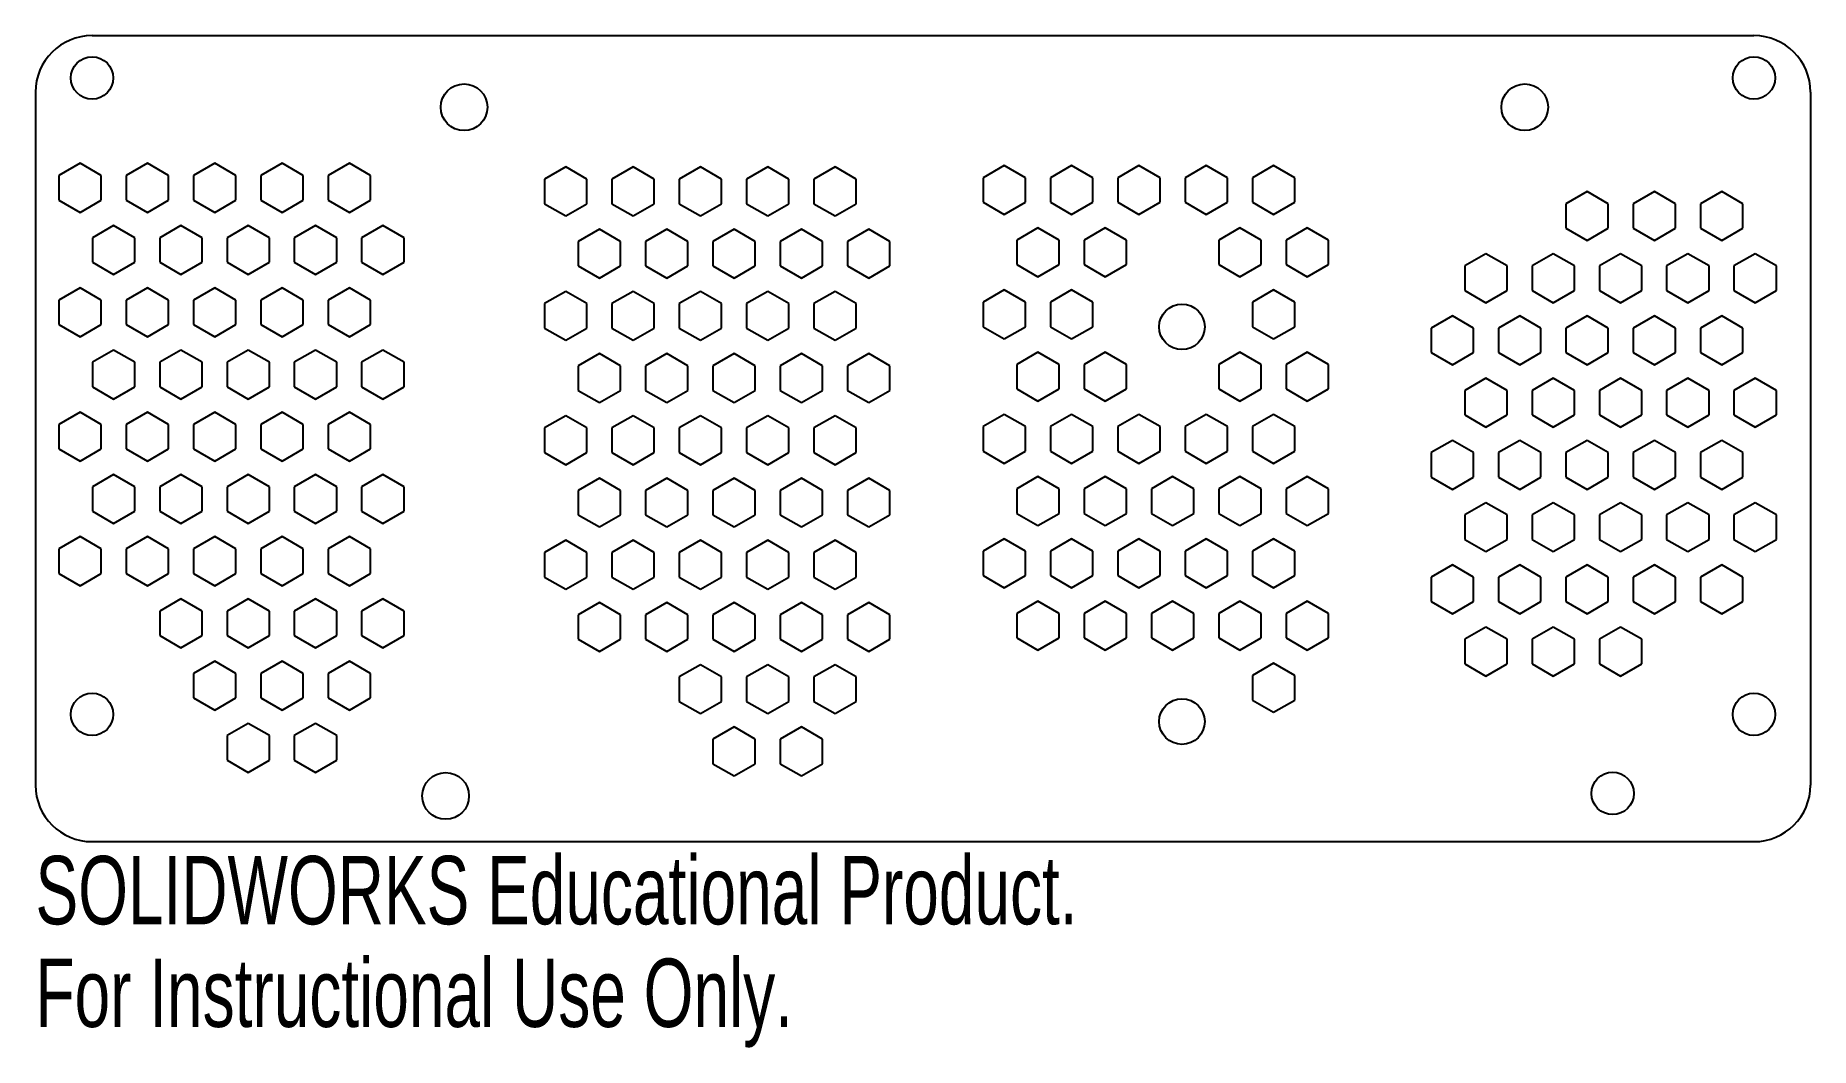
# Model space of a CAD drawing. Header units: millimetres. Extents: x -48 to 78, y -49 to 23.
import ezdxf

# ---------------------------------------------------------------- set-up
doc = ezdxf.new("R2010")
doc.units = ezdxf.units.MM
doc.styles.add('SLDTEXTSTYLE0', font='TXT', dxfattribs={"width": 0.7})

msp = doc.modelspace()

# ---------------------------------------------------------------- linework, layer by layer
at = {"color": 7, "linetype": 'Continuous', "lineweight": 25}
for p, q in [((-44, 22.58), (73.5, 22.58)), ((-48, 18.58), (-48, -30.42)), ((77.5, 18.58), (77.5, -30.42)), ((-44.85, 13.55), (-46.35, 12.68)), ((-46.35, 12.68), (-46.35, 10.95)), ((-43.35, 12.68), (-44.85, 13.55)), ((-43.35, 10.95), (-43.35, 12.68)), ((-40.09, 13.55), (-41.59, 12.68)), ((-41.59, 12.68), (-41.59, 10.95)), ((-38.59, 12.68), (-40.09, 13.55)), ((-38.59, 10.95), (-38.59, 12.68)), ((-35.33, 13.55), (-36.83, 12.68)), ((-36.83, 12.68), (-36.83, 10.95)), ((-33.83, 12.68), (-35.33, 13.55)), ((-33.83, 10.95), (-33.83, 12.68)), ((-30.57, 13.55), (-32.07, 12.68)), ((-32.07, 12.68), (-32.07, 10.95)), ((-29.07, 12.68), (-30.57, 13.55)), ((-29.07, 10.95), (-29.07, 12.68)), ((-25.81, 13.55), (-27.31, 12.68)), ((-27.31, 12.68), (-27.31, 10.95)), ((-24.31, 12.68), (-25.81, 13.55)), ((-24.31, 10.95), (-24.31, 12.68)), ((-10.51, 13.29), (-12.01, 12.43)), ((-9.01, 12.43), (-10.51, 13.29)), ((-5.75, 13.29), (-7.25, 12.43)), ((-4.25, 12.43), (-5.75, 13.29)), ((-0.99, 13.29), (-2.49, 12.43)), ((0.51, 12.43), (-0.99, 13.29)), ((3.77, 13.29), (2.27, 12.43)), ((5.27, 12.43), (3.77, 13.29)), ((8.53, 13.29), (7.03, 12.43)), ((10.03, 12.43), (8.53, 13.29)), ((20.5, 13.39), (19, 12.53)), ((22, 12.53), (20.5, 13.39)), ((25.26, 13.39), (23.76, 12.53)), ((26.76, 12.53), (25.26, 13.39)), ((30.02, 13.39), (28.52, 12.53)), ((31.52, 12.53), (30.02, 13.39)), ((34.78, 13.39), (33.28, 12.53)), ((36.28, 12.53), (34.78, 13.39)), ((39.54, 13.39), (38.04, 12.53)), ((41.04, 12.53), (39.54, 13.39)), ((-12.01, 12.43), (-12.01, 10.69)), ((-9.01, 10.69), (-9.01, 12.43)), ((-7.25, 12.43), (-7.25, 10.69)), ((-4.25, 10.69), (-4.25, 12.43)), ((-2.49, 12.43), (-2.49, 10.69)), ((0.51, 10.69), (0.51, 12.43)), ((2.27, 12.43), (2.27, 10.69)), ((5.27, 10.69), (5.27, 12.43)), ((7.03, 12.43), (7.03, 10.69)), ((10.03, 10.69), (10.03, 12.43)), ((19, 12.53), (19, 10.79)), ((22, 10.79), (22, 12.53)), ((23.76, 12.53), (23.76, 10.79)), ((26.76, 10.79), (26.76, 12.53)), ((28.52, 12.53), (28.52, 10.79)), ((31.52, 10.79), (31.52, 12.53)), ((33.28, 12.53), (33.28, 10.79)), ((36.28, 10.79), (36.28, 12.53)), ((38.04, 12.53), (38.04, 10.79)), ((41.04, 10.79), (41.04, 12.53)), ((61.7, 11.55), (60.2, 10.69)), ((63.2, 10.69), (61.7, 11.55)), ((66.46, 11.55), (64.96, 10.69)), ((67.96, 10.69), (66.46, 11.55)), ((71.22, 11.55), (69.72, 10.69)), ((72.72, 10.69), (71.22, 11.55)), ((-46.35, 10.95), (-44.85, 10.08)), ((-44.85, 10.08), (-43.35, 10.95)), ((-41.59, 10.95), (-40.09, 10.08)), ((-40.09, 10.08), (-38.59, 10.95)), ((-36.83, 10.95), (-35.33, 10.08)), ((-35.33, 10.08), (-33.83, 10.95)), ((-32.07, 10.95), (-30.57, 10.08)), ((-30.57, 10.08), (-29.07, 10.95)), ((-27.31, 10.95), (-25.81, 10.08)), ((-25.81, 10.08), (-24.31, 10.95)), ((-12.01, 10.69), (-10.51, 9.83)), ((-10.51, 9.83), (-9.01, 10.69)), ((-7.25, 10.69), (-5.75, 9.83)), ((-5.75, 9.83), (-4.25, 10.69)), ((-2.49, 10.69), (-0.99, 9.83)), ((-0.99, 9.83), (0.51, 10.69)), ((2.27, 10.69), (3.77, 9.83)), ((3.77, 9.83), (5.27, 10.69)), ((7.03, 10.69), (8.53, 9.83)), ((8.53, 9.83), (10.03, 10.69)), ((19, 10.79), (20.5, 9.93)), ((20.5, 9.93), (22, 10.79)), ((23.76, 10.79), (25.26, 9.93)), ((25.26, 9.93), (26.76, 10.79)), ((28.52, 10.79), (30.02, 9.93)), ((30.02, 9.93), (31.52, 10.79)), ((33.28, 10.79), (34.78, 9.93)), ((34.78, 9.93), (36.28, 10.79)), ((38.04, 10.79), (39.54, 9.93)), ((39.54, 9.93), (41.04, 10.79)), ((60.2, 10.69), (60.2, 8.96)), ((63.2, 8.96), (63.2, 10.69)), ((64.96, 10.69), (64.96, 8.96)), ((67.96, 8.96), (67.96, 10.69)), ((69.72, 10.69), (69.72, 8.96)), ((72.72, 8.96), (72.72, 10.69)), ((-42.48, 9.14), (-43.98, 8.28)), ((-40.98, 8.28), (-42.48, 9.14)), ((-37.72, 9.14), (-39.22, 8.28)), ((-36.22, 8.28), (-37.72, 9.14)), ((-32.96, 9.14), (-34.46, 8.28)), ((-31.46, 8.28), (-32.96, 9.14)), ((-28.2, 9.14), (-29.7, 8.28)), ((-26.7, 8.28), (-28.2, 9.14)), ((-23.44, 9.14), (-24.94, 8.28)), ((-21.94, 8.28), (-23.44, 9.14)), ((-8.13, 8.89), (-9.63, 8.02)), ((-6.63, 8.02), (-8.13, 8.89)), ((-3.37, 8.89), (-4.87, 8.02)), ((-1.87, 8.02), (-3.37, 8.89)), ((1.39, 8.89), (-0.11, 8.02)), ((2.89, 8.02), (1.39, 8.89)), ((6.15, 8.89), (4.65, 8.02)), ((7.65, 8.02), (6.15, 8.89)), ((10.91, 8.89), (9.41, 8.02)), ((12.41, 8.02), (10.91, 8.89)), ((22.88, 8.99), (21.38, 8.12)), ((24.38, 8.12), (22.88, 8.99)), ((27.64, 8.99), (26.14, 8.12)), ((29.14, 8.12), (27.64, 8.99)), ((37.16, 8.99), (35.66, 8.12)), ((38.66, 8.12), (37.16, 8.99)), ((41.92, 8.99), (40.42, 8.12)), ((43.42, 8.12), (41.92, 8.99)), ((60.2, 8.96), (61.7, 8.09)), ((61.7, 8.09), (63.2, 8.96)), ((64.96, 8.96), (66.46, 8.09)), ((66.46, 8.09), (67.96, 8.96)), ((69.72, 8.96), (71.22, 8.09)), ((71.22, 8.09), (72.72, 8.96)), ((-43.98, 8.28), (-43.98, 6.55)), ((-40.98, 6.55), (-40.98, 8.28)), ((-39.22, 8.28), (-39.22, 6.55)), ((-36.22, 6.55), (-36.22, 8.28)), ((-34.46, 8.28), (-34.46, 6.55)), ((-31.46, 6.55), (-31.46, 8.28)), ((-29.7, 8.28), (-29.7, 6.55)), ((-26.7, 6.55), (-26.7, 8.28)), ((-24.94, 8.28), (-24.94, 6.55)), ((-21.94, 6.55), (-21.94, 8.28)), ((-9.63, 8.02), (-9.63, 6.29)), ((-6.63, 6.29), (-6.63, 8.02)), ((-4.87, 8.02), (-4.87, 6.29)), ((-1.87, 6.29), (-1.87, 8.02)), ((-0.11, 8.02), (-0.11, 6.29)), ((2.89, 6.29), (2.89, 8.02)), ((4.65, 8.02), (4.65, 6.29)), ((7.65, 6.29), (7.65, 8.02)), ((9.41, 8.02), (9.41, 6.29)), ((12.41, 6.29), (12.41, 8.02)), ((21.38, 8.12), (21.38, 6.39)), ((24.38, 6.39), (24.38, 8.12)), ((26.14, 8.12), (26.14, 6.39)), ((29.14, 6.39), (29.14, 8.12)), ((35.66, 8.12), (35.66, 6.39)), ((38.66, 6.39), (38.66, 8.12)), ((40.42, 8.12), (40.42, 6.39)), ((43.42, 6.39), (43.42, 8.12)), ((-43.98, 6.55), (-42.48, 5.68)), ((-42.48, 5.68), (-40.98, 6.55)), ((-39.22, 6.55), (-37.72, 5.68)), ((-37.72, 5.68), (-36.22, 6.55)), ((-34.46, 6.55), (-32.96, 5.68)), ((-32.96, 5.68), (-31.46, 6.55)), ((-29.7, 6.55), (-28.2, 5.68)), ((-28.2, 5.68), (-26.7, 6.55)), ((-24.94, 6.55), (-23.44, 5.68)), ((-23.44, 5.68), (-21.94, 6.55)), ((-9.63, 6.29), (-8.13, 5.43)), ((-8.13, 5.43), (-6.63, 6.29)), ((-4.87, 6.29), (-3.37, 5.43)), ((-3.37, 5.43), (-1.87, 6.29)), ((-0.11, 6.29), (1.39, 5.43)), ((1.39, 5.43), (2.89, 6.29)), ((4.65, 6.29), (6.15, 5.43)), ((6.15, 5.43), (7.65, 6.29)), ((9.41, 6.29), (10.91, 5.43)), ((10.91, 5.43), (12.41, 6.29)), ((21.38, 6.39), (22.88, 5.53)), ((22.88, 5.53), (24.38, 6.39)), ((26.14, 6.39), (27.64, 5.53)), ((27.64, 5.53), (29.14, 6.39)), ((35.66, 6.39), (37.16, 5.53)), ((37.16, 5.53), (38.66, 6.39)), ((40.42, 6.39), (41.92, 5.53)), ((41.92, 5.53), (43.42, 6.39)), ((54.55, 7.15), (53.05, 6.29)), ((53.05, 6.29), (53.05, 4.55)), ((56.05, 6.29), (54.55, 7.15)), ((56.05, 4.55), (56.05, 6.29)), ((59.31, 7.15), (57.81, 6.29)), ((57.81, 6.29), (57.81, 4.55)), ((60.81, 6.29), (59.31, 7.15)), ((60.81, 4.55), (60.81, 6.29)), ((64.07, 7.15), (62.57, 6.29)), ((62.57, 6.29), (62.57, 4.55)), ((65.57, 6.29), (64.07, 7.15)), ((65.57, 4.55), (65.57, 6.29)), ((68.83, 7.15), (67.33, 6.29)), ((67.33, 6.29), (67.33, 4.55)), ((70.33, 6.29), (68.83, 7.15)), ((70.33, 4.55), (70.33, 6.29)), ((73.59, 7.15), (72.09, 6.29)), ((72.09, 6.29), (72.09, 4.55)), ((75.09, 6.29), (73.59, 7.15)), ((75.09, 4.55), (75.09, 6.29)), ((-44.85, 4.75), (-46.35, 3.88)), ((-46.35, 3.88), (-46.35, 2.15)), ((-43.35, 3.88), (-44.85, 4.75)), ((-43.35, 2.15), (-43.35, 3.88)), ((-40.09, 4.75), (-41.59, 3.88)), ((-41.59, 3.88), (-41.59, 2.15)), ((-38.59, 3.88), (-40.09, 4.75)), ((-38.59, 2.15), (-38.59, 3.88)), ((-35.33, 4.75), (-36.83, 3.88)), ((-36.83, 3.88), (-36.83, 2.15)), ((-33.83, 3.88), (-35.33, 4.75)), ((-33.83, 2.15), (-33.83, 3.88)), ((-30.57, 4.75), (-32.07, 3.88)), ((-32.07, 3.88), (-32.07, 2.15)), ((-29.07, 3.88), (-30.57, 4.75)), ((-29.07, 2.15), (-29.07, 3.88)), ((-25.81, 4.75), (-27.31, 3.88)), ((-27.31, 3.88), (-27.31, 2.15)), ((-24.31, 3.88), (-25.81, 4.75)), ((-24.31, 2.15), (-24.31, 3.88)), ((-10.51, 4.49), (-12.01, 3.63)), ((-9.01, 3.63), (-10.51, 4.49)), ((-5.75, 4.49), (-7.25, 3.63)), ((-4.25, 3.63), (-5.75, 4.49)), ((-0.99, 4.49), (-2.49, 3.63)), ((0.51, 3.63), (-0.99, 4.49)), ((3.77, 4.49), (2.27, 3.63)), ((5.27, 3.63), (3.77, 4.49)), ((8.53, 4.49), (7.03, 3.63)), ((10.03, 3.63), (8.53, 4.49)), ((20.5, 4.59), (19, 3.73)), ((22, 3.73), (20.5, 4.59)), ((25.26, 4.59), (23.76, 3.73)), ((26.76, 3.73), (25.26, 4.59)), ((39.54, 4.59), (38.04, 3.73)), ((41.04, 3.73), (39.54, 4.59)), ((53.05, 4.55), (54.55, 3.69)), ((54.55, 3.69), (56.05, 4.55)), ((57.81, 4.55), (59.31, 3.69)), ((59.31, 3.69), (60.81, 4.55)), ((62.57, 4.55), (64.07, 3.69)), ((64.07, 3.69), (65.57, 4.55)), ((67.33, 4.55), (68.83, 3.69)), ((68.83, 3.69), (70.33, 4.55)), ((72.09, 4.55), (73.59, 3.69)), ((73.59, 3.69), (75.09, 4.55)), ((-12.01, 3.63), (-12.01, 1.89)), ((-9.01, 1.89), (-9.01, 3.63)), ((-7.25, 3.63), (-7.25, 1.89)), ((-4.25, 1.89), (-4.25, 3.63)), ((-2.49, 3.63), (-2.49, 1.89)), ((0.51, 1.89), (0.51, 3.63)), ((2.27, 3.63), (2.27, 1.89)), ((5.27, 1.89), (5.27, 3.63)), ((7.03, 3.63), (7.03, 1.89)), ((10.03, 1.89), (10.03, 3.63)), ((19, 3.73), (19, 1.99)), ((22, 1.99), (22, 3.73)), ((23.76, 3.73), (23.76, 1.99)), ((26.76, 1.99), (26.76, 3.73)), ((38.04, 3.73), (38.04, 1.99)), ((41.04, 1.99), (41.04, 3.73)), ((52.18, 2.75), (50.68, 1.89)), ((53.68, 1.89), (52.18, 2.75)), ((56.94, 2.75), (55.44, 1.89)), ((58.44, 1.89), (56.94, 2.75)), ((61.7, 2.75), (60.2, 1.89)), ((63.2, 1.89), (61.7, 2.75)), ((66.46, 2.75), (64.96, 1.89)), ((67.96, 1.89), (66.46, 2.75)), ((71.22, 2.75), (69.72, 1.89)), ((72.72, 1.89), (71.22, 2.75)), ((-46.35, 2.15), (-44.85, 1.28)), ((-44.85, 1.28), (-43.35, 2.15)), ((-41.59, 2.15), (-40.09, 1.28)), ((-40.09, 1.28), (-38.59, 2.15)), ((-36.83, 2.15), (-35.33, 1.28)), ((-35.33, 1.28), (-33.83, 2.15)), ((-32.07, 2.15), (-30.57, 1.28)), ((-30.57, 1.28), (-29.07, 2.15)), ((-27.31, 2.15), (-25.81, 1.28)), ((-25.81, 1.28), (-24.31, 2.15)), ((-12.01, 1.89), (-10.51, 1.03)), ((-10.51, 1.03), (-9.01, 1.89)), ((-7.25, 1.89), (-5.75, 1.03)), ((-5.75, 1.03), (-4.25, 1.89)), ((-2.49, 1.89), (-0.99, 1.03)), ((-0.99, 1.03), (0.51, 1.89)), ((2.27, 1.89), (3.77, 1.03)), ((3.77, 1.03), (5.27, 1.89)), ((7.03, 1.89), (8.53, 1.03)), ((8.53, 1.03), (10.03, 1.89)), ((19, 1.99), (20.5, 1.13)), ((20.5, 1.13), (22, 1.99)), ((23.76, 1.99), (25.26, 1.13)), ((25.26, 1.13), (26.76, 1.99)), ((38.04, 1.99), (39.54, 1.13)), ((39.54, 1.13), (41.04, 1.99)), ((50.68, 1.89), (50.68, 0.16)), ((53.68, 0.16), (53.68, 1.89)), ((55.44, 1.89), (55.44, 0.16)), ((58.44, 0.16), (58.44, 1.89)), ((60.2, 1.89), (60.2, 0.16)), ((63.2, 0.16), (63.2, 1.89)), ((64.96, 1.89), (64.96, 0.16)), ((67.96, 0.16), (67.96, 1.89)), ((69.72, 1.89), (69.72, 0.16)), ((72.72, 0.16), (72.72, 1.89)), ((-42.48, 0.34), (-43.98, -0.52)), ((-40.98, -0.52), (-42.48, 0.34)), ((-37.72, 0.34), (-39.22, -0.52)), ((-36.22, -0.52), (-37.72, 0.34)), ((-32.96, 0.34), (-34.46, -0.52)), ((-31.46, -0.52), (-32.96, 0.34)), ((-28.2, 0.34), (-29.7, -0.52)), ((-26.7, -0.52), (-28.2, 0.34)), ((-23.44, 0.34), (-24.94, -0.52)), ((-21.94, -0.52), (-23.44, 0.34)), ((-8.13, 0.09), (-9.63, -0.78)), ((-6.63, -0.78), (-8.13, 0.09)), ((-3.37, 0.09), (-4.87, -0.78)), ((-1.87, -0.78), (-3.37, 0.09)), ((1.39, 0.09), (-0.11, -0.78)), ((2.89, -0.78), (1.39, 0.09)), ((6.15, 0.09), (4.65, -0.78)), ((7.65, -0.78), (6.15, 0.09)), ((10.91, 0.09), (9.41, -0.78)), ((12.41, -0.78), (10.91, 0.09)), ((22.88, 0.19), (21.38, -0.68)), ((24.38, -0.68), (22.88, 0.19)), ((27.64, 0.19), (26.14, -0.68)), ((29.14, -0.68), (27.64, 0.19)), ((37.16, 0.19), (35.66, -0.68)), ((38.66, -0.68), (37.16, 0.19)), ((41.92, 0.19), (40.42, -0.68)), ((43.42, -0.68), (41.92, 0.19)), ((50.68, 0.16), (52.18, -0.71)), ((52.18, -0.71), (53.68, 0.16)), ((55.44, 0.16), (56.94, -0.71)), ((56.94, -0.71), (58.44, 0.16)), ((60.2, 0.16), (61.7, -0.71)), ((61.7, -0.71), (63.2, 0.16)), ((64.96, 0.16), (66.46, -0.71)), ((66.46, -0.71), (67.96, 0.16)), ((69.72, 0.16), (71.22, -0.71)), ((71.22, -0.71), (72.72, 0.16)), ((-43.98, -0.52), (-43.98, -2.25)), ((-40.98, -2.25), (-40.98, -0.52)), ((-39.22, -0.52), (-39.22, -2.25)), ((-36.22, -2.25), (-36.22, -0.52)), ((-34.46, -0.52), (-34.46, -2.25)), ((-31.46, -2.25), (-31.46, -0.52)), ((-29.7, -0.52), (-29.7, -2.25)), ((-26.7, -2.25), (-26.7, -0.52)), ((-24.94, -0.52), (-24.94, -2.25)), ((-21.94, -2.25), (-21.94, -0.52)), ((-9.63, -0.78), (-9.63, -2.51)), ((-6.63, -2.51), (-6.63, -0.78)), ((-4.87, -0.78), (-4.87, -2.51)), ((-1.87, -2.51), (-1.87, -0.78)), ((-0.11, -0.78), (-0.11, -2.51)), ((2.89, -2.51), (2.89, -0.78)), ((4.65, -0.78), (4.65, -2.51)), ((7.65, -2.51), (7.65, -0.78)), ((9.41, -0.78), (9.41, -2.51)), ((12.41, -2.51), (12.41, -0.78)), ((21.38, -0.68), (21.38, -2.41)), ((24.38, -2.41), (24.38, -0.68)), ((26.14, -0.68), (26.14, -2.41)), ((29.14, -2.41), (29.14, -0.68)), ((35.66, -0.68), (35.66, -2.41)), ((38.66, -2.41), (38.66, -0.68)), ((40.42, -0.68), (40.42, -2.41)), ((43.42, -2.41), (43.42, -0.68)), ((-43.98, -2.25), (-42.48, -3.12)), ((-42.48, -3.12), (-40.98, -2.25)), ((-39.22, -2.25), (-37.72, -3.12)), ((-37.72, -3.12), (-36.22, -2.25)), ((-34.46, -2.25), (-32.96, -3.12)), ((-32.96, -3.12), (-31.46, -2.25)), ((-29.7, -2.25), (-28.2, -3.12)), ((-28.2, -3.12), (-26.7, -2.25)), ((-24.94, -2.25), (-23.44, -3.12)), ((-23.44, -3.12), (-21.94, -2.25)), ((-9.63, -2.51), (-8.13, -3.37)), ((-8.13, -3.37), (-6.63, -2.51)), ((-4.87, -2.51), (-3.37, -3.37)), ((-3.37, -3.37), (-1.87, -2.51)), ((-0.11, -2.51), (1.39, -3.37)), ((1.39, -3.37), (2.89, -2.51)), ((4.65, -2.51), (6.15, -3.37)), ((6.15, -3.37), (7.65, -2.51)), ((9.41, -2.51), (10.91, -3.37)), ((10.91, -3.37), (12.41, -2.51)), ((21.38, -2.41), (22.88, -3.27)), ((22.88, -3.27), (24.38, -2.41)), ((26.14, -2.41), (27.64, -3.27)), ((27.64, -3.27), (29.14, -2.41)), ((35.66, -2.41), (37.16, -3.27)), ((37.16, -3.27), (38.66, -2.41)), ((40.42, -2.41), (41.92, -3.27)), ((41.92, -3.27), (43.42, -2.41)), ((54.55, -1.65), (53.05, -2.51)), ((56.05, -2.51), (54.55, -1.65)), ((59.31, -1.65), (57.81, -2.51)), ((60.81, -2.51), (59.31, -1.65)), ((64.07, -1.65), (62.57, -2.51)), ((65.57, -2.51), (64.07, -1.65)), ((68.83, -1.65), (67.33, -2.51)), ((70.33, -2.51), (68.83, -1.65)), ((73.59, -1.65), (72.09, -2.51)), ((75.09, -2.51), (73.59, -1.65)), ((53.05, -2.51), (53.05, -4.25)), ((56.05, -4.25), (56.05, -2.51)), ((57.81, -2.51), (57.81, -4.25)), ((60.81, -4.25), (60.81, -2.51)), ((62.57, -2.51), (62.57, -4.25)), ((65.57, -4.25), (65.57, -2.51)), ((67.33, -2.51), (67.33, -4.25)), ((70.33, -4.25), (70.33, -2.51)), ((72.09, -2.51), (72.09, -4.25)), ((75.09, -4.25), (75.09, -2.51)), ((-44.85, -4.05), (-46.35, -4.92)), ((-46.35, -4.92), (-46.35, -6.65)), ((-43.35, -4.92), (-44.85, -4.05)), ((-43.35, -6.65), (-43.35, -4.92)), ((-40.09, -4.05), (-41.59, -4.92)), ((-41.59, -4.92), (-41.59, -6.65)), ((-38.59, -4.92), (-40.09, -4.05)), ((-38.59, -6.65), (-38.59, -4.92)), ((-35.33, -4.05), (-36.83, -4.92)), ((-36.83, -4.92), (-36.83, -6.65)), ((-33.83, -4.92), (-35.33, -4.05)), ((-33.83, -6.65), (-33.83, -4.92)), ((-30.57, -4.05), (-32.07, -4.92)), ((-32.07, -4.92), (-32.07, -6.65)), ((-29.07, -4.92), (-30.57, -4.05)), ((-29.07, -6.65), (-29.07, -4.92)), ((-25.81, -4.05), (-27.31, -4.92)), ((-27.31, -4.92), (-27.31, -6.65)), ((-24.31, -4.92), (-25.81, -4.05)), ((-24.31, -6.65), (-24.31, -4.92)), ((-10.51, -4.31), (-12.01, -5.17)), ((-9.01, -5.17), (-10.51, -4.31)), ((-5.75, -4.31), (-7.25, -5.17)), ((-4.25, -5.17), (-5.75, -4.31)), ((-0.99, -4.31), (-2.49, -5.17)), ((0.51, -5.17), (-0.99, -4.31)), ((3.77, -4.31), (2.27, -5.17)), ((5.27, -5.17), (3.77, -4.31)), ((8.53, -4.31), (7.03, -5.17)), ((10.03, -5.17), (8.53, -4.31)), ((20.5, -4.21), (19, -5.07)), ((22, -5.07), (20.5, -4.21)), ((25.26, -4.21), (23.76, -5.07)), ((26.76, -5.07), (25.26, -4.21)), ((30.02, -4.21), (28.52, -5.07)), ((31.52, -5.07), (30.02, -4.21)), ((34.78, -4.21), (33.28, -5.07)), ((36.28, -5.07), (34.78, -4.21)), ((39.54, -4.21), (38.04, -5.07)), ((41.04, -5.07), (39.54, -4.21)), ((53.05, -4.25), (54.55, -5.11)), ((54.55, -5.11), (56.05, -4.25)), ((57.81, -4.25), (59.31, -5.11)), ((59.31, -5.11), (60.81, -4.25)), ((62.57, -4.25), (64.07, -5.11)), ((64.07, -5.11), (65.57, -4.25)), ((67.33, -4.25), (68.83, -5.11)), ((68.83, -5.11), (70.33, -4.25)), ((72.09, -4.25), (73.59, -5.11)), ((73.59, -5.11), (75.09, -4.25)), ((-12.01, -5.17), (-12.01, -6.91)), ((-9.01, -6.91), (-9.01, -5.17)), ((-7.25, -5.17), (-7.25, -6.91)), ((-4.25, -6.91), (-4.25, -5.17)), ((-2.49, -5.17), (-2.49, -6.91)), ((0.51, -6.91), (0.51, -5.17)), ((2.27, -5.17), (2.27, -6.91)), ((5.27, -6.91), (5.27, -5.17)), ((7.03, -5.17), (7.03, -6.91)), ((10.03, -6.91), (10.03, -5.17)), ((19, -5.07), (19, -6.81)), ((22, -6.81), (22, -5.07)), ((23.76, -5.07), (23.76, -6.81)), ((26.76, -6.81), (26.76, -5.07)), ((28.52, -5.07), (28.52, -6.81)), ((31.52, -6.81), (31.52, -5.07)), ((33.28, -5.07), (33.28, -6.81)), ((36.28, -6.81), (36.28, -5.07)), ((38.04, -5.07), (38.04, -6.81)), ((41.04, -6.81), (41.04, -5.07)), ((52.18, -6.05), (50.68, -6.91)), ((53.68, -6.91), (52.18, -6.05)), ((56.94, -6.05), (55.44, -6.91)), ((58.44, -6.91), (56.94, -6.05)), ((61.7, -6.05), (60.2, -6.91)), ((63.2, -6.91), (61.7, -6.05)), ((66.46, -6.05), (64.96, -6.91)), ((67.96, -6.91), (66.46, -6.05)), ((71.22, -6.05), (69.72, -6.91)), ((72.72, -6.91), (71.22, -6.05)), ((-46.35, -6.65), (-44.85, -7.52)), ((-44.85, -7.52), (-43.35, -6.65)), ((-41.59, -6.65), (-40.09, -7.52)), ((-40.09, -7.52), (-38.59, -6.65)), ((-36.83, -6.65), (-35.33, -7.52)), ((-35.33, -7.52), (-33.83, -6.65)), ((-32.07, -6.65), (-30.57, -7.52)), ((-30.57, -7.52), (-29.07, -6.65)), ((-27.31, -6.65), (-25.81, -7.52)), ((-25.81, -7.52), (-24.31, -6.65)), ((-12.01, -6.91), (-10.51, -7.77)), ((-10.51, -7.77), (-9.01, -6.91)), ((-7.25, -6.91), (-5.75, -7.77)), ((-5.75, -7.77), (-4.25, -6.91)), ((-2.49, -6.91), (-0.99, -7.77)), ((-0.99, -7.77), (0.51, -6.91)), ((2.27, -6.91), (3.77, -7.77)), ((3.77, -7.77), (5.27, -6.91)), ((7.03, -6.91), (8.53, -7.77)), ((8.53, -7.77), (10.03, -6.91)), ((19, -6.81), (20.5, -7.67)), ((20.5, -7.67), (22, -6.81)), ((23.76, -6.81), (25.26, -7.67)), ((25.26, -7.67), (26.76, -6.81)), ((28.52, -6.81), (30.02, -7.67)), ((30.02, -7.67), (31.52, -6.81)), ((33.28, -6.81), (34.78, -7.67)), ((34.78, -7.67), (36.28, -6.81)), ((38.04, -6.81), (39.54, -7.67)), ((39.54, -7.67), (41.04, -6.81)), ((50.68, -6.91), (50.68, -8.64)), ((53.68, -8.64), (53.68, -6.91)), ((55.44, -6.91), (55.44, -8.64)), ((58.44, -8.64), (58.44, -6.91)), ((60.2, -6.91), (60.2, -8.64)), ((63.2, -8.64), (63.2, -6.91)), ((64.96, -6.91), (64.96, -8.64)), ((67.96, -8.64), (67.96, -6.91)), ((69.72, -6.91), (69.72, -8.64)), ((72.72, -8.64), (72.72, -6.91)), ((-42.48, -8.46), (-43.98, -9.32)), ((-40.98, -9.32), (-42.48, -8.46)), ((-37.72, -8.46), (-39.22, -9.32)), ((-36.22, -9.32), (-37.72, -8.46)), ((-32.96, -8.46), (-34.46, -9.32)), ((-31.46, -9.32), (-32.96, -8.46)), ((-28.2, -8.46), (-29.7, -9.32)), ((-26.7, -9.32), (-28.2, -8.46)), ((-23.44, -8.46), (-24.94, -9.32)), ((-21.94, -9.32), (-23.44, -8.46)), ((-8.13, -8.71), (-9.63, -9.58)), ((-6.63, -9.58), (-8.13, -8.71)), ((-3.37, -8.71), (-4.87, -9.58)), ((-1.87, -9.58), (-3.37, -8.71)), ((1.39, -8.71), (-0.11, -9.58)), ((2.89, -9.58), (1.39, -8.71)), ((6.15, -8.71), (4.65, -9.58)), ((7.65, -9.58), (6.15, -8.71)), ((10.91, -8.71), (9.41, -9.58)), ((12.41, -9.58), (10.91, -8.71)), ((22.88, -8.61), (21.38, -9.48)), ((24.38, -9.48), (22.88, -8.61)), ((27.64, -8.61), (26.14, -9.48)), ((29.14, -9.48), (27.64, -8.61)), ((32.4, -8.61), (30.9, -9.48)), ((33.9, -9.48), (32.4, -8.61)), ((37.16, -8.61), (35.66, -9.48)), ((38.66, -9.48), (37.16, -8.61)), ((41.92, -8.61), (40.42, -9.48)), ((43.42, -9.48), (41.92, -8.61)), ((50.68, -8.64), (52.18, -9.51)), ((52.18, -9.51), (53.68, -8.64)), ((55.44, -8.64), (56.94, -9.51)), ((56.94, -9.51), (58.44, -8.64)), ((60.2, -8.64), (61.7, -9.51)), ((61.7, -9.51), (63.2, -8.64)), ((64.96, -8.64), (66.46, -9.51)), ((66.46, -9.51), (67.96, -8.64)), ((69.72, -8.64), (71.22, -9.51)), ((71.22, -9.51), (72.72, -8.64)), ((-43.98, -9.32), (-43.98, -11.05)), ((-40.98, -11.05), (-40.98, -9.32)), ((-39.22, -9.32), (-39.22, -11.05)), ((-36.22, -11.05), (-36.22, -9.32)), ((-34.46, -9.32), (-34.46, -11.05)), ((-31.46, -11.05), (-31.46, -9.32)), ((-29.7, -9.32), (-29.7, -11.05)), ((-26.7, -11.05), (-26.7, -9.32)), ((-24.94, -9.32), (-24.94, -11.05)), ((-21.94, -11.05), (-21.94, -9.32)), ((-9.63, -9.58), (-9.63, -11.31)), ((-6.63, -11.31), (-6.63, -9.58)), ((-4.87, -9.58), (-4.87, -11.31)), ((-1.87, -11.31), (-1.87, -9.58)), ((-0.11, -9.58), (-0.11, -11.31)), ((2.89, -11.31), (2.89, -9.58)), ((4.65, -9.58), (4.65, -11.31)), ((7.65, -11.31), (7.65, -9.58)), ((9.41, -9.58), (9.41, -11.31)), ((12.41, -11.31), (12.41, -9.58)), ((21.38, -9.48), (21.38, -11.21)), ((24.38, -11.21), (24.38, -9.48)), ((26.14, -9.48), (26.14, -11.21)), ((29.14, -11.21), (29.14, -9.48)), ((30.9, -9.48), (30.9, -11.21)), ((33.9, -11.21), (33.9, -9.48)), ((35.66, -9.48), (35.66, -11.21)), ((38.66, -11.21), (38.66, -9.48)), ((40.42, -9.48), (40.42, -11.21)), ((43.42, -11.21), (43.42, -9.48)), ((-43.98, -11.05), (-42.48, -11.92)), ((-42.48, -11.92), (-40.98, -11.05)), ((-39.22, -11.05), (-37.72, -11.92)), ((-37.72, -11.92), (-36.22, -11.05)), ((-34.46, -11.05), (-32.96, -11.92)), ((-32.96, -11.92), (-31.46, -11.05)), ((-29.7, -11.05), (-28.2, -11.92)), ((-28.2, -11.92), (-26.7, -11.05)), ((-24.94, -11.05), (-23.44, -11.92)), ((-23.44, -11.92), (-21.94, -11.05)), ((21.38, -11.21), (22.88, -12.07)), ((22.88, -12.07), (24.38, -11.21)), ((26.14, -11.21), (27.64, -12.07)), ((27.64, -12.07), (29.14, -11.21)), ((30.9, -11.21), (32.4, -12.07)), ((32.4, -12.07), (33.9, -11.21)), ((35.66, -11.21), (37.16, -12.07)), ((37.16, -12.07), (38.66, -11.21)), ((40.42, -11.21), (41.92, -12.07)), ((41.92, -12.07), (43.42, -11.21)), ((54.55, -10.45), (53.05, -11.31)), ((56.05, -11.31), (54.55, -10.45)), ((59.31, -10.45), (57.81, -11.31)), ((60.81, -11.31), (59.31, -10.45)), ((64.07, -10.45), (62.57, -11.31)), ((65.57, -11.31), (64.07, -10.45)), ((68.83, -10.45), (67.33, -11.31)), ((70.33, -11.31), (68.83, -10.45)), ((73.59, -10.45), (72.09, -11.31)), ((75.09, -11.31), (73.59, -10.45)), ((-9.63, -11.31), (-8.13, -12.17)), ((-8.13, -12.17), (-6.63, -11.31)), ((-4.87, -11.31), (-3.37, -12.17)), ((-3.37, -12.17), (-1.87, -11.31)), ((-0.11, -11.31), (1.39, -12.17)), ((1.39, -12.17), (2.89, -11.31)), ((4.65, -11.31), (6.15, -12.17)), ((6.15, -12.17), (7.65, -11.31)), ((9.41, -11.31), (10.91, -12.17)), ((10.91, -12.17), (12.41, -11.31)), ((53.05, -11.31), (53.05, -13.05)), ((56.05, -13.05), (56.05, -11.31)), ((57.81, -11.31), (57.81, -13.05)), ((60.81, -13.05), (60.81, -11.31)), ((62.57, -11.31), (62.57, -13.05)), ((65.57, -13.05), (65.57, -11.31)), ((67.33, -11.31), (67.33, -13.05)), ((70.33, -13.05), (70.33, -11.31)), ((72.09, -11.31), (72.09, -13.05)), ((75.09, -13.05), (75.09, -11.31)), ((-44.85, -12.85), (-46.35, -13.72)), ((-46.35, -13.72), (-46.35, -15.45)), ((-43.35, -13.72), (-44.85, -12.85)), ((-43.35, -15.45), (-43.35, -13.72)), ((-40.09, -12.85), (-41.59, -13.72)), ((-41.59, -13.72), (-41.59, -15.45)), ((-38.59, -13.72), (-40.09, -12.85)), ((-38.59, -15.45), (-38.59, -13.72)), ((-35.33, -12.85), (-36.83, -13.72)), ((-36.83, -13.72), (-36.83, -15.45)), ((-33.83, -13.72), (-35.33, -12.85)), ((-33.83, -15.45), (-33.83, -13.72)), ((-30.57, -12.85), (-32.07, -13.72)), ((-32.07, -13.72), (-32.07, -15.45)), ((-29.07, -13.72), (-30.57, -12.85)), ((-29.07, -15.45), (-29.07, -13.72)), ((-25.81, -12.85), (-27.31, -13.72)), ((-27.31, -13.72), (-27.31, -15.45)), ((-24.31, -13.72), (-25.81, -12.85)), ((-24.31, -15.45), (-24.31, -13.72)), ((-10.51, -13.11), (-12.01, -13.97)), ((-9.01, -13.97), (-10.51, -13.11)), ((-5.75, -13.11), (-7.25, -13.97)), ((-4.25, -13.97), (-5.75, -13.11)), ((-0.99, -13.11), (-2.49, -13.97)), ((0.51, -13.97), (-0.99, -13.11)), ((3.77, -13.11), (2.27, -13.97)), ((5.27, -13.97), (3.77, -13.11)), ((8.53, -13.11), (7.03, -13.97)), ((10.03, -13.97), (8.53, -13.11)), ((20.5, -13.01), (19, -13.87)), ((22, -13.87), (20.5, -13.01)), ((25.26, -13.01), (23.76, -13.87)), ((26.76, -13.87), (25.26, -13.01)), ((30.02, -13.01), (28.52, -13.87)), ((31.52, -13.87), (30.02, -13.01)), ((34.78, -13.01), (33.28, -13.87)), ((36.28, -13.87), (34.78, -13.01)), ((39.54, -13.01), (38.04, -13.87)), ((41.04, -13.87), (39.54, -13.01)), ((53.05, -13.05), (54.55, -13.91)), ((54.55, -13.91), (56.05, -13.05)), ((57.81, -13.05), (59.31, -13.91)), ((59.31, -13.91), (60.81, -13.05)), ((62.57, -13.05), (64.07, -13.91)), ((64.07, -13.91), (65.57, -13.05)), ((67.33, -13.05), (68.83, -13.91)), ((68.83, -13.91), (70.33, -13.05)), ((72.09, -13.05), (73.59, -13.91)), ((73.59, -13.91), (75.09, -13.05)), ((-12.01, -13.97), (-12.01, -15.71)), ((-9.01, -15.71), (-9.01, -13.97)), ((-7.25, -13.97), (-7.25, -15.71)), ((-4.25, -15.71), (-4.25, -13.97)), ((-2.49, -13.97), (-2.49, -15.71)), ((0.51, -15.71), (0.51, -13.97)), ((2.27, -13.97), (2.27, -15.71)), ((5.27, -15.71), (5.27, -13.97)), ((7.03, -13.97), (7.03, -15.71)), ((10.03, -15.71), (10.03, -13.97)), ((19, -13.87), (19, -15.61)), ((22, -15.61), (22, -13.87)), ((23.76, -13.87), (23.76, -15.61)), ((26.76, -15.61), (26.76, -13.87)), ((28.52, -13.87), (28.52, -15.61)), ((31.52, -15.61), (31.52, -13.87)), ((33.28, -13.87), (33.28, -15.61)), ((36.28, -15.61), (36.28, -13.87)), ((38.04, -13.87), (38.04, -15.61)), ((41.04, -15.61), (41.04, -13.87)), ((52.18, -14.85), (50.68, -15.71)), ((53.68, -15.71), (52.18, -14.85)), ((56.94, -14.85), (55.44, -15.71)), ((58.44, -15.71), (56.94, -14.85)), ((61.7, -14.85), (60.2, -15.71)), ((63.2, -15.71), (61.7, -14.85)), ((66.46, -14.85), (64.96, -15.71)), ((67.96, -15.71), (66.46, -14.85)), ((71.22, -14.85), (69.72, -15.71)), ((72.72, -15.71), (71.22, -14.85)), ((-46.35, -15.45), (-44.85, -16.32)), ((-44.85, -16.32), (-43.35, -15.45)), ((-41.59, -15.45), (-40.09, -16.32)), ((-40.09, -16.32), (-38.59, -15.45)), ((-36.83, -15.45), (-35.33, -16.32)), ((-35.33, -16.32), (-33.83, -15.45)), ((-32.07, -15.45), (-30.57, -16.32)), ((-30.57, -16.32), (-29.07, -15.45)), ((-27.31, -15.45), (-25.81, -16.32)), ((-25.81, -16.32), (-24.31, -15.45)), ((-12.01, -15.71), (-10.51, -16.57)), ((-10.51, -16.57), (-9.01, -15.71)), ((-7.25, -15.71), (-5.75, -16.57)), ((-5.75, -16.57), (-4.25, -15.71)), ((-2.49, -15.71), (-0.99, -16.57)), ((-0.99, -16.57), (0.51, -15.71)), ((2.27, -15.71), (3.77, -16.57)), ((3.77, -16.57), (5.27, -15.71)), ((7.03, -15.71), (8.53, -16.57)), ((8.53, -16.57), (10.03, -15.71)), ((19, -15.61), (20.5, -16.47)), ((20.5, -16.47), (22, -15.61)), ((23.76, -15.61), (25.26, -16.47)), ((25.26, -16.47), (26.76, -15.61)), ((28.52, -15.61), (30.02, -16.47)), ((30.02, -16.47), (31.52, -15.61)), ((33.28, -15.61), (34.78, -16.47)), ((34.78, -16.47), (36.28, -15.61)), ((38.04, -15.61), (39.54, -16.47)), ((39.54, -16.47), (41.04, -15.61)), ((50.68, -15.71), (50.68, -17.44)), ((53.68, -17.44), (53.68, -15.71)), ((55.44, -15.71), (55.44, -17.44)), ((58.44, -17.44), (58.44, -15.71)), ((60.2, -15.71), (60.2, -17.44)), ((63.2, -17.44), (63.2, -15.71)), ((64.96, -15.71), (64.96, -17.44)), ((67.96, -17.44), (67.96, -15.71)), ((69.72, -15.71), (69.72, -17.44)), ((72.72, -17.44), (72.72, -15.71)), ((-37.72, -17.26), (-39.22, -18.12)), ((-36.22, -18.12), (-37.72, -17.26)), ((-32.96, -17.26), (-34.46, -18.12)), ((-31.46, -18.12), (-32.96, -17.26)), ((-28.2, -17.26), (-29.7, -18.12)), ((-26.7, -18.12), (-28.2, -17.26)), ((-23.44, -17.26), (-24.94, -18.12)), ((-21.94, -18.12), (-23.44, -17.26)), ((-8.13, -17.51), (-9.63, -18.38)), ((-6.63, -18.38), (-8.13, -17.51)), ((-3.37, -17.51), (-4.87, -18.38)), ((-1.87, -18.38), (-3.37, -17.51)), ((1.39, -17.51), (-0.11, -18.38)), ((2.89, -18.38), (1.39, -17.51)), ((6.15, -17.51), (4.65, -18.38)), ((7.65, -18.38), (6.15, -17.51)), ((10.91, -17.51), (9.41, -18.38)), ((12.41, -18.38), (10.91, -17.51)), ((22.88, -17.41), (21.38, -18.28)), ((24.38, -18.28), (22.88, -17.41)), ((27.64, -17.41), (26.14, -18.28)), ((29.14, -18.28), (27.64, -17.41)), ((32.4, -17.41), (30.9, -18.28)), ((33.9, -18.28), (32.4, -17.41)), ((37.16, -17.41), (35.66, -18.28)), ((38.66, -18.28), (37.16, -17.41)), ((41.92, -17.41), (40.42, -18.28)), ((43.42, -18.28), (41.92, -17.41)), ((50.68, -17.44), (52.18, -18.31)), ((52.18, -18.31), (53.68, -17.44)), ((55.44, -17.44), (56.94, -18.31)), ((56.94, -18.31), (58.44, -17.44)), ((60.2, -17.44), (61.7, -18.31)), ((61.7, -18.31), (63.2, -17.44)), ((64.96, -17.44), (66.46, -18.31)), ((66.46, -18.31), (67.96, -17.44)), ((69.72, -17.44), (71.22, -18.31)), ((71.22, -18.31), (72.72, -17.44)), ((-39.22, -18.12), (-39.22, -19.85)), ((-36.22, -19.85), (-36.22, -18.12)), ((-34.46, -18.12), (-34.46, -19.85)), ((-31.46, -19.85), (-31.46, -18.12)), ((-29.7, -18.12), (-29.7, -19.85)), ((-26.7, -19.85), (-26.7, -18.12)), ((-24.94, -18.12), (-24.94, -19.85)), ((-21.94, -19.85), (-21.94, -18.12)), ((-9.63, -18.38), (-9.63, -20.11)), ((-6.63, -20.11), (-6.63, -18.38)), ((-4.87, -18.38), (-4.87, -20.11)), ((-1.87, -20.11), (-1.87, -18.38)), ((-0.11, -18.38), (-0.11, -20.11)), ((2.89, -20.11), (2.89, -18.38)), ((4.65, -18.38), (4.65, -20.11)), ((7.65, -20.11), (7.65, -18.38)), ((9.41, -18.38), (9.41, -20.11)), ((12.41, -20.11), (12.41, -18.38)), ((21.38, -18.28), (21.38, -20.01)), ((24.38, -20.01), (24.38, -18.28)), ((26.14, -18.28), (26.14, -20.01)), ((29.14, -20.01), (29.14, -18.28)), ((30.9, -18.28), (30.9, -20.01)), ((33.9, -20.01), (33.9, -18.28)), ((35.66, -18.28), (35.66, -20.01)), ((38.66, -20.01), (38.66, -18.28)), ((40.42, -18.28), (40.42, -20.01)), ((43.42, -20.01), (43.42, -18.28)), ((-39.22, -19.85), (-37.72, -20.72)), ((-37.72, -20.72), (-36.22, -19.85)), ((-34.46, -19.85), (-32.96, -20.72)), ((-32.96, -20.72), (-31.46, -19.85)), ((-29.7, -19.85), (-28.2, -20.72)), ((-28.2, -20.72), (-26.7, -19.85)), ((-24.94, -19.85), (-23.44, -20.72)), ((-23.44, -20.72), (-21.94, -19.85)), ((21.38, -20.01), (22.88, -20.87)), ((22.88, -20.87), (24.38, -20.01)), ((26.14, -20.01), (27.64, -20.87)), ((27.64, -20.87), (29.14, -20.01)), ((30.9, -20.01), (32.4, -20.87)), ((32.4, -20.87), (33.9, -20.01)), ((35.66, -20.01), (37.16, -20.87)), ((37.16, -20.87), (38.66, -20.01)), ((40.42, -20.01), (41.92, -20.87)), ((41.92, -20.87), (43.42, -20.01)), ((54.55, -19.25), (53.05, -20.11)), ((56.05, -20.11), (54.55, -19.25)), ((59.31, -19.25), (57.81, -20.11)), ((60.81, -20.11), (59.31, -19.25)), ((64.07, -19.25), (62.57, -20.11)), ((65.57, -20.11), (64.07, -19.25)), ((-9.63, -20.11), (-8.13, -20.97)), ((-8.13, -20.97), (-6.63, -20.11)), ((-4.87, -20.11), (-3.37, -20.97)), ((-3.37, -20.97), (-1.87, -20.11)), ((-0.11, -20.11), (1.39, -20.97)), ((1.39, -20.97), (2.89, -20.11)), ((4.65, -20.11), (6.15, -20.97)), ((6.15, -20.97), (7.65, -20.11)), ((9.41, -20.11), (10.91, -20.97)), ((10.91, -20.97), (12.41, -20.11)), ((53.05, -20.11), (53.05, -21.85)), ((56.05, -21.85), (56.05, -20.11)), ((57.81, -20.11), (57.81, -21.85)), ((60.81, -21.85), (60.81, -20.11)), ((62.57, -20.11), (62.57, -21.85)), ((65.57, -21.85), (65.57, -20.11)), ((-35.33, -21.65), (-36.83, -22.52)), ((-36.83, -22.52), (-36.83, -24.25)), ((-33.83, -22.52), (-35.33, -21.65)), ((-33.83, -24.25), (-33.83, -22.52)), ((-30.57, -21.65), (-32.07, -22.52)), ((-32.07, -22.52), (-32.07, -24.25)), ((-29.07, -22.52), (-30.57, -21.65)), ((-29.07, -24.25), (-29.07, -22.52)), ((-25.81, -21.65), (-27.31, -22.52)), ((-27.31, -22.52), (-27.31, -24.25)), ((-24.31, -22.52), (-25.81, -21.65)), ((-24.31, -24.25), (-24.31, -22.52)), ((-0.99, -21.91), (-2.49, -22.77)), ((0.51, -22.77), (-0.99, -21.91)), ((3.77, -21.91), (2.27, -22.77)), ((5.27, -22.77), (3.77, -21.91)), ((8.53, -21.91), (7.03, -22.77)), ((10.03, -22.77), (8.53, -21.91)), ((39.54, -21.81), (38.04, -22.67)), ((41.04, -22.67), (39.54, -21.81)), ((53.05, -21.85), (54.55, -22.71)), ((54.55, -22.71), (56.05, -21.85)), ((57.81, -21.85), (59.31, -22.71)), ((59.31, -22.71), (60.81, -21.85)), ((62.57, -21.85), (64.07, -22.71)), ((64.07, -22.71), (65.57, -21.85)), ((-2.49, -22.77), (-2.49, -24.51)), ((0.51, -24.51), (0.51, -22.77)), ((2.27, -22.77), (2.27, -24.51)), ((5.27, -24.51), (5.27, -22.77)), ((7.03, -22.77), (7.03, -24.51)), ((10.03, -24.51), (10.03, -22.77)), ((38.04, -22.67), (38.04, -24.41)), ((41.04, -24.41), (41.04, -22.67)), ((-36.83, -24.25), (-35.33, -25.12)), ((-35.33, -25.12), (-33.83, -24.25)), ((-32.07, -24.25), (-30.57, -25.12)), ((-30.57, -25.12), (-29.07, -24.25)), ((-27.31, -24.25), (-25.81, -25.12)), ((-25.81, -25.12), (-24.31, -24.25)), ((-2.49, -24.51), (-0.99, -25.37)), ((-0.99, -25.37), (0.51, -24.51)), ((2.27, -24.51), (3.77, -25.37)), ((3.77, -25.37), (5.27, -24.51)), ((7.03, -24.51), (8.53, -25.37)), ((8.53, -25.37), (10.03, -24.51)), ((38.04, -24.41), (39.54, -25.27)), ((39.54, -25.27), (41.04, -24.41)), ((-32.96, -26.06), (-34.46, -26.92)), ((-31.46, -26.92), (-32.96, -26.06)), ((-28.2, -26.06), (-29.7, -26.92)), ((-26.7, -26.92), (-28.2, -26.06)), ((1.39, -26.31), (-0.11, -27.18)), ((2.89, -27.18), (1.39, -26.31)), ((6.15, -26.31), (4.65, -27.18)), ((7.65, -27.18), (6.15, -26.31)), ((-34.46, -26.92), (-34.46, -28.65)), ((-31.46, -28.65), (-31.46, -26.92)), ((-29.7, -26.92), (-29.7, -28.65)), ((-26.7, -28.65), (-26.7, -26.92)), ((-0.11, -27.18), (-0.11, -28.91)), ((2.89, -28.91), (2.89, -27.18)), ((4.65, -27.18), (4.65, -28.91)), ((7.65, -28.91), (7.65, -27.18)), ((-34.46, -28.65), (-32.96, -29.52)), ((-32.96, -29.52), (-31.46, -28.65)), ((-29.7, -28.65), (-28.2, -29.52)), ((-28.2, -29.52), (-26.7, -28.65)), ((-0.11, -28.91), (1.39, -29.77)), ((1.39, -29.77), (2.89, -28.91)), ((4.65, -28.91), (6.15, -29.77)), ((6.15, -29.77), (7.65, -28.91)), ((-44, -34.42), (73.5, -34.42))]:
    msp.add_line(p, q, dxfattribs=at)
for centre, radius in [((-44, 19.58), 1.5), ((73.5, 19.58), 1.5), ((-17.7, 17.51), 1.65), ((57.3, 17.51), 1.65), ((33.06, 1.98), 1.61), ((-44, -25.42), 1.5), ((33.06, -25.93), 1.61), ((73.5, -25.42), 1.5), ((-19, -31.19), 1.65), ((63.51, -31.01), 1.5)]:
    msp.add_circle(centre, radius, dxfattribs=at)
for centre, start, end in [((-44, 18.58), 90, 180), ((73.5, 18.58), 0, 90), ((-44, -30.42), 180, 270), ((73.5, -30.42), 270, 0)]:
    msp.add_arc(centre, 4, start, end, dxfattribs=at)

# ---------------------------------------------------------------- texts
at = {"color": 7, "linetype": 'Continuous', "char_height": 4.8336, "attachment_point": 1, "style": 'SLDTEXTSTYLE0'}
for s, insert in [('SOLIDWORKS Educational Product.', (-48, -35.43)), ('For Instructional Use Only.', (-48, -42.69))]:
    msp.add_mtext(s, dxfattribs=dict(at, insert=insert))

doc.saveas('drawing.dxf')
